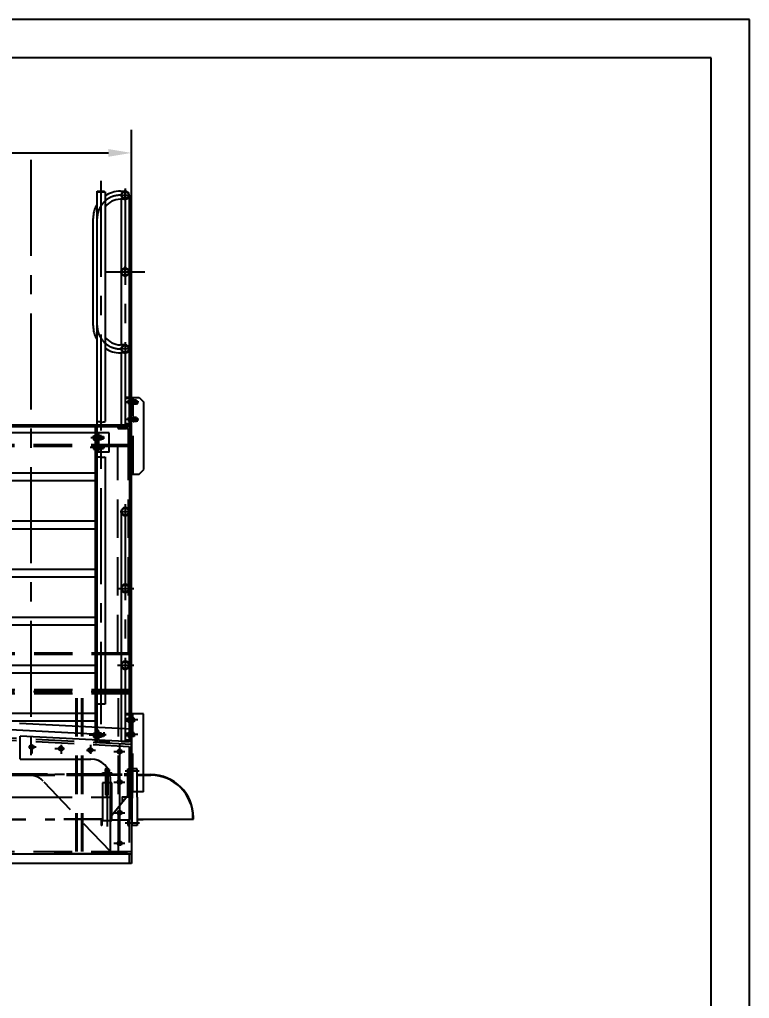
# Model space of a CAD drawing. Header units: millimetres. Extents: x 0 to 16800, y 0 to 11880.
# Drawn here: x 12998 to 16800, y 6783 to 11880 of the extents above; entities that cross this region are included whole.
import ezdxf

# ---------------------------------------------------------------- set-up
doc = ezdxf.new("R2010")
doc.units = ezdxf.units.MM
doc.header["$LTSCALE"] = 400
doc.header["$MEASUREMENT"] = 0
doc.linetypes.add('F', pattern=[0.75, 0.5, -0.25])
doc.linetypes.add('G', pattern=[2, 1.25, -0.25, 0.25, -0.25])
for name, color, linetype in [('01', 7, 'Continuous'), ('02', 1, 'Continuous'), ('04', 2, 'F'), ('05', 4, 'G'), ('08', 1, 'Continuous')]:
    doc.layers.add(name, color=color, linetype=linetype)
doc.styles.get("Standard").update_dxf_attribs({"font": 'isocp', "width": 0.707, "bigfont": 'intecad.shx'})
doc.dimstyles.new('INTE', dxfattribs={"dimscale": 40, "dimtxt": 3.5, "dimasz": 3, "dimexe": 3, "dimexo": 0, "dimgap": 1, "dimtad": 1, "dimdsep": 46, "dimtxsty": 'Standard', "dimcen": 0, "dimclrd": 1, "dimclre": 1, "dimclrt": 3, "dimaunit": 1, "dimadec": 1, "dimazin": 0, "dimtfac": 1, "dimtmove": 0, "dimatfit": 0, "dimfxl": 0, "dimarcsym": 0})

# ---------------------------------------------------------------- blocks, each defined once
blk = doc.blocks.new('*U136')
at = {"layer": '01'}
for p, q in [((-10.8, 0), (-10.8, 10)), ((-10.8, 10), (0, 10)), ((-10.8, 6), (0, 6)), ((0, 10), (0, 0)), ((0, -10), (0, 0)), ((-10.8, 0), (-10.8, -10)), ((-10.8, -6), (0, -6)), ((-10.8, -10), (0, -10))]:
    blk.add_line(p, q, dxfattribs=at)
at = {"layer": '05'}
blk.add_line((-11.9, 0), (1.1, 0), dxfattribs=at)
blk = doc.blocks.new('*U137')
at = {"layer": '01'}
for p, q in [((-9.2, 3.1), (-9.2, 0)), ((0, 3.1), (-9.2, 3.1)), ((-9.2, 0), (0, 0)), ((0, 0), (-1.8, 3.1)), ((0, 3.1), (1.8, 0)), ((0, 3.1), (9.2, 3.1)), ((9.2, 0), (0, 0)), ((9.2, 3.1), (9.2, 0))]:
    blk.add_line(p, q, dxfattribs=at)
at = {"layer": '05'}
blk.add_line((0, 5.2), (0, -2.1), dxfattribs=at)
blk = doc.blocks.new('TWET')
for p, q in [((20796.3, 8529.6), (20774.3, 8529.6)), ((20774.3, 8529.6), (20774.3, 8524.6)), ((20796.3, 8524.6), (20774.3, 8524.6)), ((20802.3, 8400.6), (20802.3, 8518.6)), ((20807.3, 8400.6), (20807.3, 8518.6)), ((20774.3, 8394.6), (20796.3, 8394.6)), ((20774.3, 8394.6), (20774.3, 8389.6)), ((20774.3, 8389.6), (20796.3, 8389.6))]:
    blk.add_line(p, q)
for centre, radius, start, end in [((20796.3, 8518.6), 11, 0, 90), ((20796.3, 8518.6), 6, 0, 90), ((20796.3, 8400.6), 11, 270, 0), ((20796.3, 8400.6), 6, 270, 0)]:
    blk.add_arc(centre, radius, start, end)
at = {"layer": '01', "color": 7, "linetype": 'Continuous'}
for p, q in [((20753.3, 9583), (20753.3, 8384.6)), ((20795.3, 9583), (20795.3, 8529.6)), ((20795.3, 8524.6), (20795.3, 8507.6)), ((20807.3, 8123.6), (20807.3, 8529.6)), ((20870.3, 8529.6), (20807.3, 8529.6)), ((20870.3, 8123.6), (20870.3, 8529.6)), ((20795.3, 8487.6), (20795.3, 8394.6)), ((20795.3, 8384.6), (20753.3, 8384.6)), ((20795.3, 8389.6), (20795.3, 8384.6)), ((20870.3, 8123.6), (20807.3, 8123.6))]:
    blk.add_line(p, q, dxfattribs=at)
at = {"layer": '01'}
for p, q in [((20799.2, 8503.6), (20778.8, 8503.6)), ((20778.8, 8503.6), (20778.8, 8497.6)), ((20778.8, 8491.6), (20778.8, 8497.6)), ((20788.4, 8491.6), (20778.8, 8491.6)), ((20799.2, 8427.6), (20778.8, 8427.6)), ((20778.8, 8427.6), (20778.8, 8421.6)), ((20778.8, 8415.6), (20778.8, 8421.6)), ((20788.4, 8415.6), (20778.8, 8415.6))]:
    blk.add_line(p, q, dxfattribs=at)
at = {"layer": '01', "color": 7, "linetype": 'Continuous'}
for centre in [(20774.3, 9583), (20774.3, 9183), (20774.3, 8783)]:
    blk.add_arc(centre, 21, 0, 180, dxfattribs=at)
at = {"layer": '02'}
for p, q in [((20778.8, 8502.4), (20788.4, 8502.4)), ((20778.8, 8492.8), (20788.4, 8492.8)), ((20778.8, 8426.4), (20788.4, 8426.4)), ((20778.8, 8416.8), (20788.4, 8416.8))]:
    blk.add_line(p, q, dxfattribs=at)
at = {"layer": '04', "color": 2, "linetype": 'F'}
for p, q in [((20813.8, 8123.6), (20813.8, 8529.6)), ((20813.8, 8507.6), (20813.8, 8497.6)), ((20821.3, 8507.6), (20813.8, 8507.6)), ((20813.8, 8503.6), (20821.3, 8503.6)), ((20813.8, 8487.6), (20813.8, 8497.6)), ((20813.8, 8491.6), (20821.3, 8491.6)), ((20821.3, 8487.6), (20813.8, 8487.6)), ((20821.3, 8497.6), (20821.3, 8507.6)), ((20821.3, 8497.6), (20821.3, 8487.6)), ((20821.3, 8431.6), (20813.8, 8431.6)), ((20813.8, 8431.6), (20813.8, 8421.6)), ((20813.8, 8427.6), (20821.3, 8427.6)), ((20813.8, 8411.6), (20813.8, 8421.6)), ((20813.8, 8415.6), (20821.3, 8415.6)), ((20821.3, 8411.6), (20813.8, 8411.6)), ((20821.3, 8421.6), (20821.3, 8431.6)), ((20821.3, 8421.6), (20821.3, 8411.6))]:
    blk.add_line(p, q, dxfattribs=at)
for centre in [(20774.3, 9583), (20774.3, 9183), (20774.3, 8783)]:
    blk.add_circle(centre, 17.8, dxfattribs=at)
for centre in [(20774.3, 9583), (20774.3, 9183), (20774.3, 8783)]:
    blk.add_arc(centre, 21, 180, 0, dxfattribs=at)
at = {"layer": '05'}
for p, q in [((20748, 9583), (20802, 9583)), ((20735.9, 9183), (20819.4, 9183)), ((20734.7, 8783), (20818.9, 8783)), ((20824.3, 8497.6), (20775.2, 8497.6)), ((20824.3, 8421.6), (20775.2, 8421.6))]:
    blk.add_line(p, q, dxfattribs=at)
at = {"layer": '05', "color": 4, "linetype": 'G'}
for p, q in [((20774.3, 9621.3), (20774.3, 8384.6)), ((20840.5, 8497.6), (20779.1, 8497.6)), ((20840.5, 8497.6), (20779.1, 8497.6)), ((20840.5, 8421.6), (20777.8, 8421.6)), ((20840.5, 8421.6), (20777.8, 8421.6))]:
    blk.add_line(p, q, dxfattribs=at)
at = {"layer": '01'}
for p in [(20799.2, 8497.6), (20799.2, 8421.6)]:
    blk.add_blockref('*U136', p, dxfattribs=at)
at = {"layer": '01', "rotation": 90}
for p in [(20802.3, 8497.6), (20802.3, 8421.6)]:
    blk.add_blockref('*U137', p, dxfattribs=at)
blk = doc.blocks.new('EWRWE')
at = {"layer": '01', "color": 7, "linetype": 'Continuous'}
for p, q in [((24879.6, 12528.4), (24879.6, 11331.4)), ((24921.6, 12528.4), (24879.6, 12528.4)), ((24881.6, 12528.4), (24881.6, 12531.4)), ((24919.6, 12531.4), (24881.6, 12531.4)), ((24919.6, 12528.4), (24919.6, 12531.4)), ((24921.6, 12528.4), (24921.6, 9777)), ((25611.6, 12528.4), (25611.6, 9740.8)), ((25611.6, 12528.4), (25653.6, 12528.4)), ((25613.6, 12528.4), (25613.6, 12531.4)), ((25613.6, 12531.4), (25651.6, 12531.4)), ((25651.6, 12528.4), (25651.6, 12531.4)), ((25653.6, 12528.4), (25653.6, 11331.4)), ((24858.6, 11272.4), (24921.6, 11272.4)), ((24858.6, 11172.4), (24858.6, 11272.4)), ((24913.6, 11272.4), (24913.6, 11172.4)), ((24921.6, 11312.4), (24921.6, 9696.9)), ((24921.6, 11312.4), (24931.6, 11312.4)), ((24931.6, 11312.4), (24931.6, 9776.4)), ((25601.6, 11312.4), (25601.6, 9741.3)), ((25601.6, 11312.4), (25611.6, 11312.4)), ((25674.6, 11272.4), (25611.6, 11272.4)), ((25619.6, 11272.4), (25619.6, 11172.4)), ((25674.6, 11172.4), (25674.6, 11272.4)), ((24858.6, 11172.4), (24921.6, 11172.4)), ((25674.6, 11172.4), (25611.6, 11172.4)), ((24879.6, 11148.1), (24879.6, 9860.4)), ((25653.6, 11148.1), (25653.6, 9860.4)), ((24879.6, 9860.4), (24921.6, 9860.4)), ((25653.6, 9860.4), (25611.6, 9860.4))]:
    blk.add_line(p, q, dxfattribs=at)
at = {"layer": '01'}
for p, q in [((24931.6, 11312.4), (25601.6, 11312.4)), ((25601.6, 11272.4), (24931.6, 11272.4)), ((24897.2, 11253.4), (24886.6, 11253.4)), ((24886.6, 11253.4), (24886.6, 11247.4)), ((24886.6, 11241.4), (24886.6, 11247.4)), ((24897.2, 11241.4), (24886.6, 11241.4)), ((24897.2, 11247.4), (24897.2, 11257.4)), ((24897.2, 11257.4), (24908, 11257.4)), ((24897.2, 11253.4), (24908, 11253.4)), ((24897.2, 11247.4), (24897.2, 11237.3)), ((24897.2, 11241.4), (24908, 11241.4)), ((24897.2, 11237.3), (24908, 11237.3)), ((24908, 11257.4), (24908, 11247.4)), ((24908, 11256.6), (24911.1, 11256.6)), ((24908, 11247.4), (24908, 11256.6)), ((24908, 11247.4), (24908, 11238.2)), ((24908, 11237.3), (24908, 11247.4)), ((24908, 11238.2), (24911.1, 11238.2)), ((24911.1, 11259.4), (24913.6, 11259.4)), ((24911.1, 11247.4), (24911.1, 11259.4)), ((24911.1, 11256.6), (24911.1, 11247.4)), ((24911.1, 11247.4), (24911.1, 11235.4)), ((24911.1, 11238.2), (24911.1, 11247.4)), ((24911.1, 11235.4), (24913.6, 11235.4)), ((24913.6, 11259.4), (24913.6, 11247.4)), ((24913.6, 11235.4), (24913.6, 11247.4)), ((24931.6, 11257.4), (24931.6, 11247.4)), ((24939.1, 11257.4), (24931.6, 11257.4)), ((24931.6, 11253.4), (24939.1, 11253.4)), ((24931.6, 11237.3), (24931.6, 11247.4)), ((24931.6, 11241.4), (24939.1, 11241.4)), ((24939.1, 11237.3), (24931.6, 11237.3)), ((24939.1, 11247.4), (24939.1, 11257.4)), ((24939.1, 11247.4), (24939.1, 11237.3)), ((25594.1, 11247.4), (25594.1, 11257.4)), ((25594.1, 11257.4), (25601.6, 11257.4)), ((25601.6, 11253.4), (25594.1, 11253.4)), ((25594.1, 11247.4), (25594.1, 11237.3)), ((25601.6, 11241.4), (25594.1, 11241.4)), ((25594.1, 11237.3), (25601.6, 11237.3)), ((25601.6, 11257.4), (25601.6, 11247.4)), ((25601.6, 11237.3), (25601.6, 11247.4)), ((25619.6, 11259.4), (25619.6, 11247.4)), ((25622.1, 11259.4), (25619.6, 11259.4)), ((25619.6, 11235.4), (25619.6, 11247.4)), ((25622.1, 11235.4), (25619.6, 11235.4)), ((25622.1, 11247.4), (25622.1, 11259.4)), ((25622.1, 11256.6), (25622.1, 11247.4)), ((25625.2, 11256.6), (25622.1, 11256.6)), ((25622.1, 11247.4), (25622.1, 11235.4)), ((25622.1, 11238.2), (25622.1, 11247.4)), ((25625.2, 11238.2), (25622.1, 11238.2)), ((25625.2, 11257.4), (25625.2, 11247.4)), ((25636, 11257.4), (25625.2, 11257.4)), ((25625.2, 11247.4), (25625.2, 11256.6)), ((25636, 11253.4), (25625.2, 11253.4)), ((25625.2, 11247.4), (25625.2, 11238.2)), ((25625.2, 11237.3), (25625.2, 11247.4)), ((25636, 11241.4), (25625.2, 11241.4)), ((25636, 11237.3), (25625.2, 11237.3)), ((25636, 11247.4), (25636, 11257.4)), ((25636, 11253.4), (25646.6, 11253.4)), ((25636, 11247.4), (25636, 11237.3)), ((25636, 11241.4), (25646.6, 11241.4)), ((25646.6, 11253.4), (25646.6, 11247.4)), ((25646.6, 11241.4), (25646.6, 11247.4)), ((24897.2, 11203.4), (24886.6, 11203.4)), ((24886.6, 11203.4), (24886.6, 11197.4)), ((24886.6, 11191.4), (24886.6, 11197.4)), ((24897.2, 11191.4), (24886.6, 11191.4)), ((24897.2, 11197.4), (24897.2, 11207.4)), ((24897.2, 11207.4), (24908, 11207.4)), ((24897.2, 11203.4), (24908, 11203.4)), ((24897.2, 11197.4), (24897.2, 11187.3)), ((24897.2, 11191.4), (24908, 11191.4)), ((24897.2, 11187.3), (24908, 11187.3)), ((24908, 11207.4), (24908, 11197.4)), ((24908, 11206.6), (24911.1, 11206.6)), ((24908, 11197.4), (24908, 11206.6)), ((24908, 11197.4), (24908, 11188.2)), ((24908, 11187.3), (24908, 11197.4)), ((24908, 11188.2), (24911.1, 11188.2)), ((24911.1, 11209.4), (24913.6, 11209.4)), ((24911.1, 11197.4), (24911.1, 11209.4)), ((24911.1, 11206.6), (24911.1, 11197.4)), ((24911.1, 11197.4), (24911.1, 11185.4)), ((24911.1, 11188.2), (24911.1, 11197.4)), ((24911.1, 11185.4), (24913.6, 11185.4)), ((24913.6, 11209.4), (24913.6, 11197.4)), ((24913.6, 11185.4), (24913.6, 11197.4)), ((24931.6, 11207.4), (24931.6, 11197.4)), ((24939.1, 11207.4), (24931.6, 11207.4)), ((24931.6, 11203.4), (24939.1, 11203.4)), ((24931.6, 11187.3), (24931.6, 11197.4)), ((24931.6, 11191.4), (24939.1, 11191.4)), ((24939.1, 11187.3), (24931.6, 11187.3)), ((24939.1, 11197.4), (24939.1, 11207.4)), ((24939.1, 11197.4), (24939.1, 11187.3)), ((25594.1, 11197.4), (25594.1, 11207.4)), ((25594.1, 11207.4), (25601.6, 11207.4)), ((25601.6, 11203.4), (25594.1, 11203.4)), ((25594.1, 11197.4), (25594.1, 11187.3)), ((25601.6, 11191.4), (25594.1, 11191.4)), ((25594.1, 11187.3), (25601.6, 11187.3)), ((25601.6, 11207.4), (25601.6, 11197.4)), ((25601.6, 11187.3), (25601.6, 11197.4)), ((25619.6, 11209.4), (25619.6, 11197.4)), ((25622.1, 11209.4), (25619.6, 11209.4)), ((25619.6, 11185.4), (25619.6, 11197.4)), ((25622.1, 11185.4), (25619.6, 11185.4)), ((25622.1, 11197.4), (25622.1, 11209.4)), ((25622.1, 11206.6), (25622.1, 11197.4)), ((25625.2, 11206.6), (25622.1, 11206.6)), ((25622.1, 11197.4), (25622.1, 11185.4)), ((25622.1, 11188.2), (25622.1, 11197.4)), ((25625.2, 11188.2), (25622.1, 11188.2)), ((25625.2, 11207.4), (25625.2, 11197.4)), ((25636, 11207.4), (25625.2, 11207.4)), ((25625.2, 11197.4), (25625.2, 11206.6)), ((25636, 11203.4), (25625.2, 11203.4)), ((25625.2, 11197.4), (25625.2, 11188.2)), ((25625.2, 11187.3), (25625.2, 11197.4)), ((25636, 11191.4), (25625.2, 11191.4)), ((25636, 11187.3), (25625.2, 11187.3)), ((25636, 11197.4), (25636, 11207.4)), ((25636, 11203.4), (25646.6, 11203.4)), ((25636, 11197.4), (25636, 11187.3)), ((25636, 11191.4), (25646.6, 11191.4)), ((25646.6, 11203.4), (25646.6, 11197.4)), ((25646.6, 11191.4), (25646.6, 11197.4)), ((25601.6, 11062.4), (24931.6, 11062.4)), ((25601.6, 11022.4), (24931.6, 11022.4)), ((25601.6, 10812.4), (24931.6, 10812.4)), ((25601.6, 10772.4), (24931.6, 10772.4)), ((25601.6, 10562.4), (24931.6, 10562.4)), ((25601.6, 10522.4), (24931.6, 10522.4)), ((25601.6, 10312.4), (24931.6, 10312.4)), ((25601.6, 10272.4), (24931.6, 10272.4)), ((25601.6, 10062.4), (24931.6, 10062.4)), ((25601.6, 10022.4), (24931.6, 10022.4)), ((25601.6, 9812.4), (24931.6, 9812.4)), ((25009.8, 9772.4), (24931.6, 9772.4)), ((25601.6, 9772.4), (25009.8, 9772.4))]:
    blk.add_line(p, q, dxfattribs=at)
at = {"layer": '02'}
for p, q in [((24886.6, 11252.2), (24897.2, 11252.2)), ((24886.6, 11242.6), (24897.2, 11242.6)), ((25646.6, 11252.2), (25636, 11252.2)), ((25646.6, 11242.6), (25636, 11242.6)), ((24886.6, 11202.2), (24897.2, 11202.2)), ((24886.6, 11192.6), (24897.2, 11192.6)), ((25646.6, 11202.2), (25636, 11202.2)), ((25646.6, 11192.6), (25636, 11192.6))]:
    blk.add_line(p, q, dxfattribs=at)
at = {"layer": '02', "color": 1, "linetype": 'Continuous'}
for points in [[(24921.6, 11327.4), (24914.2, 11332.3), (24900.6, 11329.3), (24888.3, 11329.9), (24879.6, 11331.4)], [(25611.6, 11327.4), (25619, 11332.3), (25632.6, 11329.3), (25645, 11329.9), (25653.6, 11331.4)], [(24921.6, 11144), (24914.2, 11149), (24900.6, 11146), (24888.3, 11146.5), (24879.6, 11148.1)], [(25611.6, 11144), (25619, 11149), (25632.6, 11146), (25645, 11146.5), (25653.6, 11148.1)]]:
    blk.add_spline(points, degree=3, dxfattribs=at)
at = {"layer": '04', "color": 2, "linetype": 'F'}
for p, q in [((24876.8, 9738.2), (24963, 9738.2)), ((24897.2, 9744.2), (24886.6, 9744.2)), ((24886.6, 9744.2), (24886.6, 9738.2)), ((24886.6, 9743), (24897.2, 9743)), ((24886.6, 9732.2), (24886.6, 9738.2)), ((24896.2, 9738.2), (24909.1, 9738.2)), ((24897.2, 9738.2), (24897.2, 9748.2)), ((24897.2, 9748.2), (24908, 9748.2)), ((24897.2, 9744.2), (24908, 9744.2)), ((24897.2, 9738.2), (24897.2, 9728.1)), ((24905.9, 9738.2), (24913.2, 9738.2)), ((24908, 9748.2), (24908, 9738.2)), ((24908, 9747.4), (24911.1, 9747.4)), ((24908, 9738.2), (24908, 9747.4)), ((24908, 9738.2), (24908, 9729)), ((24908, 9728.1), (24908, 9738.2)), ((24909.1, 9738.2), (24915.4, 9738.2)), ((24911.1, 9750.2), (24913.6, 9750.2)), ((24911.1, 9738.2), (24911.1, 9750.2)), ((24911.1, 9747.4), (24911.1, 9738.2)), ((24911.1, 9729), (24911.1, 9738.2)), ((24913.6, 9760.5), (24913.6, 9715.1)), ((24913.6, 9750.2), (24913.6, 9738.2)), ((24921.6, 9763.2), (24916.3, 9763.2)), ((24921.6, 9777), (24921.6, 9696.9)), ((24921.6, 9700.2), (24921.6, 9763.2)), ((24931.6, 9776.4), (24931.6, 9696.9)), ((24931.6, 9748.2), (24931.6, 9738.2)), ((24939.1, 9748.2), (24931.6, 9748.2)), ((24931.6, 9744.2), (24939.1, 9744.2)), ((24931.6, 9728.1), (24931.6, 9738.2)), ((24939.1, 9738.2), (24939.1, 9748.2)), ((24939.1, 9738.2), (24939.1, 9728.1)), ((25601.6, 9741.3), (25601.6, 9661.2)), ((25611.6, 9740.8), (25611.6, 9661.2)), ((24858.6, 9700.2), (24858.6, 9705.5)), ((24858.6, 9700.2), (24921.6, 9700.2)), ((24906.6, 9708.2), (24861.2, 9708.2)), ((24886.6, 9733.4), (24897.2, 9733.4)), ((24897.2, 9732.2), (24886.6, 9732.2)), ((24897.2, 9732.2), (24908, 9732.2)), ((24897.2, 9728.1), (24908, 9728.1)), ((24908, 9729), (24911.1, 9729)), ((24921.6, 9696.9), (24931.6, 9696.9)), ((24931.6, 9732.2), (24939.1, 9732.2)), ((24939.1, 9728.1), (24931.6, 9728.1)), ((25594.1, 9699.2), (25594.1, 9709.2)), ((25594.1, 9709.2), (25601.6, 9709.2)), ((25601.6, 9705.2), (25594.1, 9705.2)), ((25594.1, 9699.2), (25594.1, 9689.2)), ((25601.6, 9693.2), (25594.1, 9693.2)), ((25594.1, 9689.2), (25601.6, 9689.2)), ((25601.6, 9709.2), (25601.6, 9699.2)), ((25601.6, 9689.2), (25601.6, 9699.2)), ((25611.6, 9661.2), (25611.6, 9724.2)), ((25611.6, 9724.2), (25617, 9724.2)), ((25624.2, 9699.2), (25617.8, 9699.2)), ((25619.6, 9721.6), (25619.6, 9676.2)), ((25619.6, 9711.2), (25619.6, 9699.2)), ((25622.1, 9711.2), (25619.6, 9711.2)), ((25627.3, 9699.2), (25620, 9699.2)), ((25622.1, 9699.2), (25622.1, 9711.2)), ((25622.1, 9708.4), (25622.1, 9699.2)), ((25625.2, 9708.4), (25622.1, 9708.4)), ((25622.1, 9690), (25622.1, 9699.2)), ((25625.2, 9690), (25622.1, 9690)), ((25637.1, 9699.2), (25624.2, 9699.2)), ((25625.2, 9709.2), (25625.2, 9699.2)), ((25636, 9709.2), (25625.2, 9709.2)), ((25625.2, 9699.2), (25625.2, 9708.4)), ((25636, 9705.2), (25625.2, 9705.2)), ((25625.2, 9699.2), (25625.2, 9690)), ((25625.2, 9689.2), (25625.2, 9699.2)), ((25636, 9693.2), (25625.2, 9693.2)), ((25636, 9689.2), (25625.2, 9689.2)), ((25636, 9699.2), (25636, 9709.2)), ((25636, 9705.2), (25646.6, 9705.2)), ((25646.6, 9704), (25636, 9704)), ((25636, 9699.2), (25636, 9689.2)), ((25646.6, 9694.4), (25636, 9694.4)), ((25636, 9693.2), (25646.6, 9693.2)), ((25646.6, 9705.2), (25646.6, 9699.2)), ((25646.6, 9693.2), (25646.6, 9699.2)), ((25601.6, 9661.2), (25611.6, 9661.2)), ((25674.6, 9661.2), (25611.6, 9661.2)), ((25626.6, 9669.2), (25672, 9669.2)), ((25674.6, 9661.2), (25674.6, 9666.6))]:
    blk.add_line(p, q, dxfattribs=at)
for centre, radius, start, end in [((24916.3, 9760.5), 2.64, 90, 180), ((24861.3, 9705.5), 2.64, 90.2621, 180), ((24906.6, 9715.2), 7, 270, 359.8782), ((25617, 9721.6), 2.64, 0, 90), ((25626.6, 9676.2), 7, 180.1218, 270), ((25672, 9666.6), 2.64, 0, 89.7379)]:
    blk.add_arc(centre, radius, start, end, dxfattribs=at)
at = {"layer": '05', "color": 4, "linetype": 'G'}
for p, q in [((25266.6, 12694.9), (25266.6, 9584)), ((24900.6, 12585.7), (24900.6, 9755.8)), ((25632.6, 12585.7), (25632.6, 9755.8))]:
    blk.add_line(p, q, dxfattribs=at)
at = {"layer": '05'}
for p, q in [((24942.2, 11247.4), (24883.1, 11247.4)), ((24884.7, 11247.4), (24953.7, 11247.4)), ((24896.2, 11247.4), (24909.1, 11247.4)), ((24905.9, 11247.4), (24913.2, 11247.4)), ((24909.1, 11247.4), (24915.4, 11247.4)), ((25648.6, 11247.4), (25579.6, 11247.4)), ((25591.1, 11247.4), (25650.2, 11247.4)), ((25624.2, 11247.4), (25617.8, 11247.4)), ((25627.3, 11247.4), (25620, 11247.4)), ((25637.1, 11247.4), (25624.2, 11247.4)), ((24881.4, 11197.4), (24957.1, 11197.4)), ((24896.2, 11197.4), (24909.1, 11197.4)), ((24905.9, 11197.4), (24913.2, 11197.4)), ((24909.1, 11197.4), (24915.4, 11197.4)), ((25651.9, 11197.4), (25576.1, 11197.4)), ((25624.2, 11197.4), (25617.8, 11197.4)), ((25627.3, 11197.4), (25620, 11197.4)), ((25637.1, 11197.4), (25624.2, 11197.4)), ((25656.5, 9699.2), (25570.3, 9699.2))]:
    blk.add_line(p, q, dxfattribs=at)
blk = doc.blocks.new('*D143')
at = {"layer": '08', "color": 1, "lineweight": -2}
for p, q in [((4160.8, 9429.8), (4160.8, 11305.8)), ((13580.8, 9899.6), (13580.8, 11305.8)), ((4280.8, 11185.8), (13460.8, 11185.8))]:
    blk.add_line(p, q, dxfattribs=at)
at = {"layer": '08', "color": 1}
for points in [[(4280.8, 11205.8), (4280.8, 11165.8), (4160.8, 11185.8)], [(13460.8, 11205.8), (13460.8, 11165.8), (13580.8, 11185.8)]]:
    blk.add_solid(points, dxfattribs=at)
at = {"layer": 'DEFPOINTS', "color": 0}
for p in [(13580.8, 11185.8), (13580.8, 9899.6), (4160.8, 9429.8)]:
    blk.add_point(p, dxfattribs=at)
at = {"layer": '08', "color": 3, "insert": (8870.8, 11295.8), "char_height": 140, "attachment_point": 5}
blk.add_mtext('9420', dxfattribs=at)
blk = doc.blocks.new('*U145')
at = {"layer": '01'}
for points in [[(415, 292), (25, 292)], [(415, 5), (415, 292)]]:
    blk.add_lwpolyline(points, dxfattribs=at)
at = {"layer": '02'}
for points in [[(420, 297), (0, 297)], [(420, 0), (420, 297)]]:
    blk.add_lwpolyline(points, dxfattribs=at)

msp = doc.modelspace()

# ---------------------------------------------------------------- linework, layer by layer
for p, q in [((13547.786, 9912.462), (13547.786, 9907.462)), ((13569.786, 9912.462), (13547.786, 9912.462)), ((13569.786, 9907.462), (13547.786, 9907.462)), ((13575.786, 9783.462), (13575.786, 9901.462)), ((13580.786, 9783.462), (13580.786, 9901.462)), ((13547.786, 9777.462), (13569.786, 9777.462)), ((13547.786, 9777.462), (13547.786, 9772.462)), ((13547.786, 9772.462), (13569.786, 9772.462)), ((13580.786, 8120.054), (13580.786, 9759.462)), ((12997.786, 8217.038), (13580.786, 8186.484))]:
    msp.add_line(p, q)
for centre, radius, start, end in [((13569.786, 9901.462), 11, 0, 90), ((13569.786, 9901.462), 6, 0, 90), ((13569.786, 9783.462), 6, 270, 0), ((13569.786, 9783.462), 11, 270, 0)]:
    msp.add_arc(centre, radius, start, end)
at = {"layer": '01', "color": 7, "linetype": 'Continuous'}
for p, q in [((13522.936, 10986.612), (13547.786, 10986.612)), ((13568.786, 10965.462), (13568.786, 9912.462)), ((13547.786, 10944.312), (13522.936, 10944.312)), ((13526.786, 10944.312), (13526.786, 10565.462)), ((13526.786, 10565.462), (13526.786, 10186.612)), ((13526.786, 10144.312), (13526.786, 9767.462)), ((13568.786, 9907.462), (13568.786, 9899.137)), ((13580.786, 9512.462), (13580.786, 9912.462)), ((13580.786, 9912.462), (13620.786, 9912.462)), ((13620.786, 9912.462), (13645.786, 9887.462)), ((13568.786, 9875.787), (13568.786, 9807.477)), ((13645.786, 9537.462), (13645.786, 9887.462)), ((13568.786, 9787.447), (13568.786, 9777.462)), ((8870.786, 9767.462), (13572.786, 9767.462)), ((13572.786, 9759.462), (8870.786, 9759.462)), ((13572.786, 9767.462), (12095.786, 9767.462)), ((13568.786, 9767.462), (13526.786, 9767.462)), ((13568.786, 9772.462), (13568.786, 9767.462)), ((13572.786, 9759.462), (13580.786, 9759.462)), ((13620.786, 9512.462), (13645.786, 9537.462)), ((13580.786, 9512.462), (13620.786, 9512.462)), ((13580.786, 8186.484), (13580.786, 7535.462)), ((13531.786, 7945.462), (13459.786, 7945.462)), ((13610.786, 7948.462), (13680.786, 7948.462)), ((13610.786, 7945.462), (13680.786, 7945.462)), ((13610.786, 7717.462), (13903.786, 7717.462)), ((13610.786, 7714.462), (13640.786, 7714.462)), ((8870.786, 7535.462), (13580.786, 7535.462)), ((13559.286, 7535.462), (13178.54, 7535.462))]:
    msp.add_line(p, q, dxfattribs=at)
at = {"layer": '01'}
for p, q in [((13380.636, 10286.612), (13380.636, 10844.312)), ((13547.786, 10186.612), (13523.086, 10186.612)), ((13547.786, 10144.312), (13523.086, 10144.312)), ((13565.786, 9887.462), (13565.786, 9897.477)), ((13565.786, 9897.477), (13573.286, 9897.477)), ((13573.286, 9893.462), (13565.786, 9893.462)), ((13573.286, 9899.462), (13573.286, 9887.462)), ((13575.786, 9899.462), (13573.286, 9899.462)), ((13573.286, 9897.477), (13573.286, 9887.462)), ((13575.786, 9887.462), (13575.786, 9899.462)), ((13565.786, 9887.462), (13565.786, 9877.447)), ((13573.286, 9881.462), (13565.786, 9881.462)), ((13565.786, 9877.447), (13573.286, 9877.447)), ((13573.286, 9875.462), (13573.286, 9887.462)), ((13573.286, 9877.447), (13573.286, 9887.462)), ((13575.786, 9875.462), (13573.286, 9875.462)), ((13575.786, 9887.462), (13575.786, 9875.462)), ((13565.786, 9797.462), (13565.786, 9807.477)), ((13565.786, 9807.477), (13573.286, 9807.477)), ((13573.286, 9803.462), (13565.786, 9803.462)), ((13565.786, 9797.462), (13565.786, 9787.447)), ((13573.286, 9791.462), (13565.786, 9791.462)), ((13565.786, 9787.447), (13573.286, 9787.447)), ((13573.286, 9809.462), (13573.286, 9797.462)), ((13575.786, 9809.462), (13573.286, 9809.462)), ((13573.286, 9807.477), (13573.286, 9797.462)), ((13573.286, 9785.462), (13573.286, 9797.462)), ((13573.286, 9787.447), (13573.286, 9797.462)), ((13575.786, 9797.462), (13575.786, 9809.462)), ((13575.786, 9797.462), (13575.786, 9785.462)), ((13572.786, 8120.462), (13572.786, 9767.462)), ((13575.786, 9785.462), (13573.286, 9785.462)), ((13580.786, 8120.054), (13000.786, 8149.661)), ((13000.786, 8029.343), (13000.786, 8149.661)), ((13000.786, 8029.343), (13368.786, 8029.343)), ((13610.786, 7978.462), (13580.786, 7978.462)), ((13584.786, 7978.462), (13584.786, 7831.462)), ((13610.786, 7831.462), (13610.786, 7978.462)), ((13470.786, 7547.462), (13470.786, 7927.343)), ((13584.786, 7684.462), (13584.786, 7831.462)), ((13610.786, 7831.462), (13610.786, 7684.462)), ((13640.786, 7717.462), (13640.786, 7714.462)), ((13900.786, 7717.462), (13900.786, 7725.462)), ((13903.786, 7717.462), (13903.786, 7725.462)), ((13610.786, 7684.462), (13580.786, 7684.462)), ((13470.786, 7547.462), (13580.786, 7547.462)), ((13568.786, 7535.462), (13568.786, 7485.462)), ((13568.786, 7535.462), (13568.786, 7485.462)), ((13580.786, 7535.462), (13580.786, 7485.462)), ((13580.786, 7535.462), (13580.786, 7485.462)), ((13580.786, 7485.462), (6639.786, 7485.462))]:
    msp.add_line(p, q, dxfattribs=at)
for centre in [(13060.786, 8092.462), (13213.786, 8084.462), (13366.786, 8076.462), (13518.786, 8068.462), (13518.786, 7909.462)]:
    msp.add_circle(centre, 11, dxfattribs=at)
at = {"layer": '01', "color": 7, "linetype": 'Continuous'}
for centre in [(13518.786, 7750.462), (13518.786, 7591.462)]:
    msp.add_circle(centre, 11, dxfattribs=at)
for centre, radius, start, end in [((13522.936, 10844.312), 142.3, 90, 124.317179), ((13547.786, 10965.462), 21, 270, 90), ((13522.936, 10844.312), 142.3, 149.196074, 180), ((13522.936, 10844.312), 100, 90, 143.345502), ((13547.786, 10165.462), 21, 270, 90)]:
    msp.add_arc(centre, radius, start, end, dxfattribs=at)
at = {"layer": '01'}
for centre, radius, start, end in [((13522.936, 10286.612), 142.3, 180, 210.803926), ((13522.936, 10286.612), 100, 216.654498, 270), ((13522.936, 10286.612), 142.3, 235.682821, 270), ((13368.786, 7927.343), 102, 0, 90), ((13680.786, 7725.462), 223, 0, 90), ((13680.786, 7725.462), 220, 0, 90)]:
    msp.add_arc(centre, radius, start, end, dxfattribs=at)
at = {"layer": '04', "color": 2, "linetype": 'F'}
for p, q in [((13589.786, 9512.462), (13589.786, 9912.462)), ((13589.786, 9899.462), (13589.786, 9887.462)), ((13592.286, 9899.462), (13589.786, 9899.462)), ((13592.286, 9887.462), (13592.286, 9899.462)), ((13592.286, 9896.662), (13592.286, 9887.462)), ((13595.386, 9896.662), (13592.286, 9896.662)), ((13595.386, 9897.477), (13595.386, 9887.462)), ((13606.186, 9897.477), (13595.386, 9897.477)), ((13595.386, 9887.462), (13595.386, 9896.662)), ((13606.186, 9893.462), (13595.386, 9893.462)), ((13606.186, 9887.462), (13606.186, 9897.477)), ((13606.186, 9893.462), (13613.286, 9893.462)), ((13613.286, 9892.262), (13606.186, 9892.262)), ((13613.286, 9893.462), (13613.286, 9887.462)), ((13594.338, 9887.462), (13587.974, 9887.462)), ((13589.786, 9875.462), (13589.786, 9887.462)), ((13592.286, 9875.462), (13589.786, 9875.462)), ((13597.482, 9887.462), (13590.19, 9887.462)), ((13592.286, 9887.462), (13592.286, 9875.462)), ((13592.286, 9878.262), (13592.286, 9887.462)), ((13595.386, 9878.262), (13592.286, 9878.262)), ((13607.237, 9887.462), (13594.334, 9887.462)), ((13595.386, 9887.462), (13595.386, 9878.262)), ((13595.386, 9877.447), (13595.386, 9887.462)), ((13606.186, 9881.462), (13595.386, 9881.462)), ((13606.186, 9877.447), (13595.386, 9877.447)), ((13606.186, 9887.462), (13606.186, 9877.447)), ((13613.286, 9882.662), (13606.186, 9882.662)), ((13606.186, 9881.462), (13613.286, 9881.462)), ((13613.286, 9881.462), (13613.286, 9887.462)), ((13594.338, 9797.462), (13587.974, 9797.462)), ((13589.786, 9809.462), (13589.786, 9797.462)), ((13592.286, 9809.462), (13589.786, 9809.462)), ((13589.786, 9785.462), (13589.786, 9797.462)), ((13597.482, 9797.462), (13590.19, 9797.462)), ((13592.286, 9797.462), (13592.286, 9809.462)), ((13592.286, 9806.662), (13592.286, 9797.462)), ((13595.386, 9806.662), (13592.286, 9806.662)), ((13592.286, 9797.462), (13592.286, 9785.462)), ((13592.286, 9788.262), (13592.286, 9797.462)), ((13595.386, 9788.262), (13592.286, 9788.262)), ((13607.237, 9797.462), (13594.334, 9797.462)), ((13595.386, 9807.477), (13595.386, 9797.462)), ((13606.186, 9807.477), (13595.386, 9807.477)), ((13595.386, 9797.462), (13595.386, 9806.662)), ((13606.186, 9803.462), (13595.386, 9803.462)), ((13595.386, 9797.462), (13595.386, 9788.262)), ((13595.386, 9787.447), (13595.386, 9797.462)), ((13606.186, 9791.462), (13595.386, 9791.462)), ((13606.186, 9787.447), (13595.386, 9787.447)), ((13606.186, 9797.462), (13606.186, 9807.477)), ((13606.186, 9803.462), (13613.286, 9803.462)), ((13613.286, 9802.262), (13606.186, 9802.262)), ((13606.186, 9797.462), (13606.186, 9787.447)), ((13613.286, 9792.662), (13606.186, 9792.662)), ((13606.186, 9791.462), (13613.286, 9791.462)), ((13613.286, 9803.462), (13613.286, 9797.462)), ((13613.286, 9791.462), (13613.286, 9797.462)), ((13509.786, 9759.462), (13509.786, 9754.102)), ((13572.786, 9759.462), (13509.786, 9759.462)), ((13512.425, 9751.462), (13554.786, 9751.462)), ((13564.786, 9659.462), (13564.786, 9751.462)), ((13564.786, 9741.462), (13564.786, 9662.104)), ((13572.786, 9659.462), (13572.786, 9759.462)), ((13592.286, 9785.462), (13589.786, 9785.462)), ((8870.786, 9667.462), (13572.786, 9667.462)), ((8870.786, 9659.462), (13572.786, 9659.462)), ((13509.786, 8581.462), (13509.786, 9659.462)), ((13564.786, 8581.462), (13564.786, 9659.462)), ((13572.786, 9659.462), (13567.426, 9659.462)), ((13572.786, 8573.462), (4168.786, 8573.462)), ((13572.786, 8581.462), (8870.786, 8581.462)), ((13572.786, 8389.462), (8870.786, 8389.462)), ((8870.786, 8381.462), (13572.786, 8381.462)), ((13572.786, 8369.462), (8870.786, 8369.462)), ((13291.993, 7547.462), (13291.993, 8369.462)), ((13297.815, 7547.462), (13297.815, 8369.462)), ((13321.682, 7547.462), (13321.682, 8369.462)), ((13327.478, 7547.462), (13327.478, 8369.462)), ((13512.786, 7547.462), (13512.786, 8369.462)), ((10085.786, 8289.54), (13580.786, 8106.375)), ((10085.786, 8277.526), (13568.786, 8094.99)), ((13568.786, 8094.99), (13568.786, 7547.462)), ((12942.606, 7953.462), (13568.786, 7953.462)), ((13428.786, 7958.462), (13478.786, 7958.462)), ((13428.786, 7948.462), (13428.786, 7958.462)), ((13428.786, 7953.462), (13478.786, 7953.462)), ((13441.786, 7960.962), (13441.786, 7958.462)), ((13453.786, 7960.962), (13441.786, 7960.962)), ((13441.786, 7958.462), (13453.786, 7958.462)), ((13453.786, 7974.862), (13443.771, 7974.862)), ((13443.771, 7974.862), (13443.771, 7964.062)), ((13443.771, 7964.062), (13453.786, 7964.062)), ((13444.586, 7964.062), (13444.586, 7960.962)), ((13453.786, 7964.062), (13444.586, 7964.062)), ((13444.586, 7960.962), (13453.786, 7960.962)), ((13448.286, 7981.462), (13447.786, 7980.962)), ((13447.786, 7980.962), (13459.786, 7980.962)), ((13447.786, 7974.862), (13447.786, 7980.962)), ((13447.786, 7974.862), (13447.786, 7964.062)), ((13448.286, 7981.462), (13459.286, 7981.462)), ((13448.286, 7974.862), (13448.286, 7981.462)), ((13453.786, 7975.914), (13453.786, 7963.01)), ((13453.786, 7974.862), (13463.801, 7974.862)), ((13453.786, 7966.159), (13453.786, 7958.866)), ((13453.786, 7964.062), (13462.986, 7964.062)), ((13463.801, 7964.062), (13453.786, 7964.062)), ((13453.786, 7963.014), (13453.786, 7956.651)), ((13453.786, 7960.962), (13465.786, 7960.962)), ((13462.986, 7960.962), (13453.786, 7960.962)), ((13465.786, 7958.462), (13453.786, 7958.462)), ((13459.286, 7981.462), (13459.786, 7980.962)), ((13459.286, 7974.862), (13459.286, 7981.462)), ((13459.786, 7974.862), (13459.786, 7980.962)), ((13459.786, 7974.862), (13459.786, 7964.062)), ((13462.986, 7964.062), (13462.986, 7960.962)), ((13463.801, 7974.862), (13463.801, 7964.062)), ((13465.786, 7960.962), (13465.786, 7958.462)), ((13478.786, 7948.462), (13478.786, 7958.462)), ((13569.494, 7966.462), (13547.088, 7966.462)), ((13561.786, 7836.962), (13561.786, 7978.462)), ((13561.786, 7978.462), (13567.786, 7978.462)), ((13567.786, 7981.462), (13567.786, 7681.462)), ((13572.786, 7981.462), (13567.786, 7981.462)), ((13572.786, 7981.462), (13572.786, 7681.462)), ((13580.786, 7948.462), (13580.786, 7978.462)), ((12830.785, 7948.462), (13181.94, 7948.462)), ((12830.785, 7945.462), (13181.94, 7945.462)), ((12942.606, 7945.462), (13568.786, 7945.462)), ((13470.786, 7547.462), (13120.33, 7914.518)), ((13531.786, 7948.462), (13180.632, 7948.462)), ((13447.786, 7945.462), (13180.632, 7945.462)), ((13447.786, 7906.462), (13428.786, 7906.462)), ((13428.786, 7906.462), (13428.786, 7708.462)), ((13447.786, 7841.462), (13447.786, 7948.462)), ((13447.786, 7936.462), (13459.786, 7936.462)), ((13448.286, 7936.462), (13448.286, 7948.462)), ((13459.286, 7936.462), (13459.286, 7948.462)), ((13459.786, 7841.462), (13459.786, 7948.462)), ((13478.786, 7906.462), (13459.786, 7906.462)), ((13478.786, 7708.462), (13478.786, 7906.462)), ((13580.786, 7714.462), (13580.786, 7948.462)), ((13447.786, 7841.462), (13459.786, 7841.462)), ((13478.786, 7738.212), (13557.786, 7836.962)), ((13531.786, 7831.462), (13531.786, 7804.463)), ((13567.786, 7836.962), (13557.786, 7836.962)), ((12830.785, 7717.462), (13181.94, 7717.462)), ((12830.785, 7714.462), (13181.94, 7714.462)), ((13428.786, 7717.462), (13180.632, 7717.462)), ((13428.786, 7714.462), (13180.632, 7714.462)), ((13422.786, 7708.462), (13422.786, 7684.462)), ((13425.786, 7708.462), (13425.786, 7684.462)), ((13478.786, 7708.462), (13428.786, 7708.462)), ((13567.786, 7711.462), (13478.786, 7711.462)), ((13569.494, 7696.462), (13547.088, 7696.462)), ((13561.786, 7711.462), (13561.786, 7684.462)), ((13580.786, 7714.462), (13580.786, 7684.462)), ((13425.786, 7684.462), (13422.786, 7684.462)), ((13561.786, 7684.462), (13567.786, 7684.462)), ((13572.786, 7681.462), (13567.786, 7681.462)), ((8870.786, 7547.462), (13470.786, 7547.462))]:
    msp.add_line(p, q, dxfattribs=at)
for centre, radius in [((13547.786, 10965.462), 17.75), ((13547.786, 10565.462), 21), ((13547.786, 10565.462), 17.75), ((13547.786, 10165.462), 17.75)]:
    msp.add_circle(centre, radius, dxfattribs=at)
for centre, radius, start, end in [((13547.786, 10965.462), 21, 90, 270), ((13547.786, 10165.462), 21, 90, 270), ((13512.426, 9754.102), 2.64, 180, 269.989464), ((13554.786, 9741.462), 10, 360, 90), ((13567.426, 9662.102), 2.64, 179.954048, 270), ((13048.003, 7845.462), 100, 43.674627, 90), ((13428.786, 7708.462), 6, 90, 180), ((13428.786, 7708.462), 3, 90, 180)]:
    msp.add_arc(centre, radius, start, end, dxfattribs=at)
at = {"layer": '05', "color": 4, "linetype": 'G'}
for p, q in [((13522.936, 10965.462), (13568.786, 10965.462)), ((13547.786, 10999.641), (13547.786, 9767.462)), ((13547.786, 10939.816), (13547.786, 10993.585)), ((13401.786, 10286.612), (13401.786, 10844.312)), ((13650.446, 10565.462), (13445.125, 10565.462)), ((13547.786, 10539.816), (13547.786, 10593.585)), ((13614.231, 9887.462), (13547.786, 9887.462)), ((13614.231, 9797.462), (13551.532, 9797.462)), ((13448.22, 8156.381), (10687.127, 8301.084)), ((13043.844, 8092.462), (13084.079, 8092.462)), ((13060.786, 8103.013), (13060.786, 8057.968)), ((13181.281, 8084.462), (13232.495, 8084.462)), ((13213.786, 8103.013), (13213.786, 8057.468)), ((13346.977, 8076.462), (13393.614, 8076.462)), ((13366.786, 8103.013), (13366.786, 8057.468)), ((13488.308, 8068.462), (13545.288, 8068.462)), ((13518.786, 8103.513), (13518.786, 7562.806)), ((13488.308, 7909.462), (13545.288, 7909.462)), ((13488.308, 7750.462), (13545.288, 7750.462)), ((13488.308, 7591.462), (13545.288, 7591.462))]:
    msp.add_line(p, q, dxfattribs=at)
at = {"layer": '05'}
for p, q in [((13576.049, 10165.462), (13519.172, 10165.462)), ((13554.835, 9887.462), (13575.381, 9887.462)), ((13562.721, 9887.462), (13616.835, 9887.462)), ((13615.287, 9887.462), (13571.474, 9887.462)), ((13577.838, 9887.462), (13571.474, 9887.462)), ((13562.721, 9797.462), (13616.835, 9797.462)), ((13615.287, 9797.462), (13571.474, 9797.462)), ((13577.838, 9797.462), (13571.474, 9797.462)), ((13437.407, 8168.904), (13436.05, 8146.771)), ((13453.786, 7986.2), (13453.786, 7678.915)), ((13585.697, 7966.462), (13553.607, 7966.462)), ((13620.227, 7966.462), (13574.053, 7966.462)), ((12771.234, 7831.462), (13589.358, 7831.462)), ((13583.853, 7831.462), (13530.892, 7831.462)), ((13585.697, 7696.462), (13551.567, 7696.462)), ((13621.523, 7696.462), (13570.77, 7696.462))]:
    msp.add_line(p, q, dxfattribs=at)
at = {"layer": '05', "color": 4, "linetype": 'G'}
for centre, start, end in [((13522.936, 10844.312), 90, 180), ((13522.936, 10286.612), 180, 270)]:
    msp.add_arc(centre, 121.15, start, end, dxfattribs=at)

# ---------------------------------------------------------------- block references
at = {"layer": '04', "xscale": 40, "yscale": 40, "zscale": 40}
msp.add_blockref('*U145', (0, 0), dxfattribs=at)
at = {"layer": '05'}
for name, p in [('EWRWE', (-12210.911, -1544.89)), ('TWET', (-7226.489, -264.561))]:
    msp.add_blockref(name, p, dxfattribs=at)

# ---------------------------------------------------------------- dimensions: what is measured, and where the dimension line sits
at = {"layer": '08'}
dim = msp.add_linear_dim(base=(13580.786, 11185.781), p1=(4160.786, 9429.804), p2=(13580.786, 9899.647), dimstyle='INTE', dxfattribs=at)
dim.commit()
dim.dimension.update_dxf_attribs({"geometry": '*D143', "text_midpoint": (8870.786, 11295.828)})

doc.saveas('drawing.dxf')
